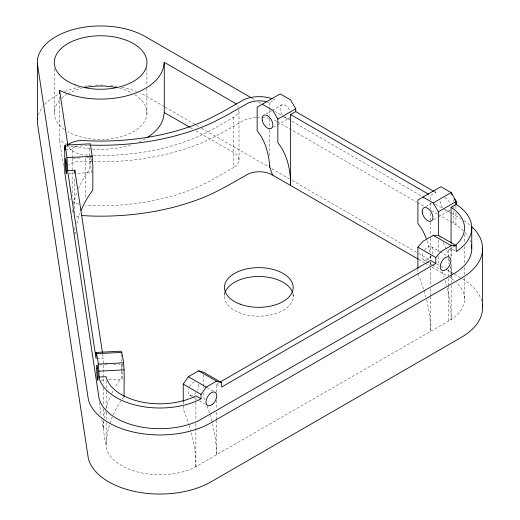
<?xml version="1.0" encoding="UTF-8"?>
<svg xmlns="http://www.w3.org/2000/svg" width="520" height="520" viewBox="0 0 520 520"><rect width="100%" height="100%" fill="white"/><g stroke="black" fill="none" stroke-linecap="round" stroke-linejoin="round"><path stroke-width="0.39" stroke-dasharray="2.6 1.95" d="M451.081 273.949L451.074 264.901M451.074 256.789L451.074 247.058M451.074 246.246L451.074 243.815M451.165 285.708L451.165 319.553L194.019 467.753A54.255 31.323 0 0 1 106.281 448.305L105.781 445.543L106.158 445.458L106.223 443.203A113.302 92.157 -8.6 0 1 112.34 416.962M72.157 157.697L72.169 149.513A10.588 6.11 0 0 1 76.297 145.828M448.611 257.368L448.611 250.114L451.503 248.306A54.282 31.343 0 0 0 453.291 247.033M238.999 160.017L238.999 109.785A18.096 10.446 0 0 1 233.701 117.176L214.506 128.251A161.031 92.97 0 0 1 93.015 155.383M266.201 101.634A18.057 10.426 0 0 1 268.32 102.239L269.711 102.772L274.697 99.671A25.311 14.612 0 0 0 273.351 99.112M266.253 113.861L271.765 110.676M272.161 110.448L281.808 104.877M273.553 127.173L276.998 125.184M277.29 125.015L289.4 118.027M233.701 117.176L233.701 167.408L214.506 178.483A161.031 92.97 0 0 1 92.216 205.589L85.54 205.186M435.812 191.067L435.812 192.491L430.697 195.448L430.697 201.897M425.626 206.758L431.529 203.353M433.407 219.811L437.541 217.425M438.23 217.022L449.248 210.659M216.508 392.171L216.508 384.118L218.614 382.902M448.611 250.114L451.165 248.638L454.948 250.816M451.094 274.651L451.081 278.233L451.503 278.512A54.282 31.343 0 0 1 454.142 280.449M66.378 146.698L89.706 145.516M65.507 149.91L72.157 149.578M72.742 158.308L79.84 157.95M86.145 157.631L90.877 157.391M68.79 173.725L91.656 172.569A7.598 0.539 87.1 0 1 90.695 164.3A7.598 0.539 87.1 0 1 91 157.534M96.85 358.332L103.259 358.013L103.259 383.799M100.087 364.988L107.185 364.631M113.49 364.312L119.802 363.994M100.867 380.166L105.599 379.932M108.752 379.769L122.948 379.054M88.173 144.93L89.72 145.028M92.216 155.357L85.54 154.953A19.922 11.499 0 0 1 68.692 147.102M91.644 161.623L81.783 161.155A17.843 10.303 0 0 0 68.296 165.237M59.579 96.915L59.579 140.667L66.144 143.416M276.764 121.401L274.697 120.354A25.311 14.612 0 0 0 272.656 119.535M434.415 191.685L435.812 192.491M252.155 98.28L254.963 99.898M258.472 101.927L261.281 103.552M274.625 111.254L283.751 116.526M284.453 116.928L291.48 120.984M292.182 121.388L422.078 196.385M435.422 204.087L443.846 208.956M444.548 209.358L450.873 213.005M451.575 213.415L460.7 218.68M277.453 121.752L416.507 202.033M417.209 202.436L424.931 206.895M431.256 210.548L437.574 214.194M438.276 214.597L449.514 221.084M450.216 221.494L455.943 224.868A61.523 35.516 0 0 1 463.502 230.874M431.223 246.675L439.485 251.446M439.887 251.68L447.753 256.224M164.385 106.704L145.424 95.758A63.33 36.562 0 0 0 140.498 93.197M165.087 107.107L195.982 124.943M196.683 125.353L198.79 126.568M201.597 128.187L268.307 166.699M271.817 168.727L289.367 178.861M292.182 180.486L417.865 253.052M418.568 253.455L429.806 259.942M436.826 263.998L444.548 268.457M447.356 270.075L453.681 273.728M454.382 274.131L461.403 278.187M423.631 259.818L426.387 261.411M426.784 261.644L431.899 264.596M432.588 264.992L439.478 268.97M190.229 127.53L193.031 129.155M195.839 130.774L233.701 152.633A18.096 10.446 0 0 1 233.701 167.408M418.788 259.493L424.392 262.724M425.094 263.133L429.995 265.961M432.062 267.15L447.07 275.821M449.8 277.394L451.165 278.187M216.508 384.118L220.344 386.334M207.116 387.66L213.603 391.404M189.482 395.005L192.238 396.598M192.634 396.825L197.061 399.38M199.524 400.803L205.725 404.385M102.655 353.997L103.259 358.013M59.579 140.667L63.681 167.707M99.249 402.441L101.316 416.084M101.803 419.296L105.781 445.543M196.034 466.85L195.669 457.821A113.302 65.416 60 0 0 191.048 431.841M464.51 234.397L464.51 243.263M464.51 246.487L464.51 264.219M464.51 267.436L464.51 274.69M464.51 277.914L464.51 298.87M455.943 205.784L455.943 208.962M455.943 212.94L455.943 224.868M453.726 199.986L453.726 201.611M453.726 206.479L453.726 208.104M453.726 211.347L453.726 223.522M451.165 248.638L451.165 257.498M451.165 263.945L451.165 275.23M451.165 276.036L451.165 282.483M448.611 258.173L448.611 263.815M448.611 269.451L448.611 285.571M448.611 286.377L448.611 321.029A54.282 31.343 0 0 0 456.508 282.49M438.373 240.188L438.373 253.123M438.373 256.353L438.373 262.008A113.302 65.416 60 0 1 439.53 264.823M430.697 202.703L430.697 209.15M430.697 213.181L430.697 221.234M430.697 222.04L430.697 234.936M430.697 238.16L430.697 252.668M430.697 255.892L430.697 259.11M430.697 262.067L430.697 266.903M430.697 267.709L430.697 285.435M430.697 288.659L430.697 295.913M430.697 296.719L430.697 331.37A113.302 65.416 60 0 0 426.615 299.858M417.898 268.983L417.898 273.019M293.137 293.696L293.137 297.388M269.711 102.772L269.711 109.2M269.711 109.999L269.711 115.622M269.711 118.84L269.711 129.279M269.711 130.084L269.711 155.785M224.471 292.89L224.471 297.388M216.508 400.231L216.508 409.097M216.508 412.321L216.508 419.575M216.508 420.381L216.508 455.032A113.302 65.416 60 0 0 212.076 422.123M203.71 374.66L203.71 385.684M203.71 386.471L203.71 388.043M203.71 392.769L203.71 397.495A113.302 65.416 60 0 1 204.874 400.303M195.897 397.481L195.897 401.544M195.897 402.356L195.897 420.231M195.897 423.481L195.897 466.772M183.242 401.44L183.242 409.312A113.302 65.416 60 0 1 188.747 424.106M146.9 67.964L146.9 85.787M146.9 88.66L146.9 114.147M121.29 354.425L121.29 363.318M121.29 364.124L121.29 370.591M121.29 371.397L121.29 377.865A113.302 92.157 -8.6 0 0 114.673 387.81M106.158 380.75L106.158 388.031M106.158 391.261L106.158 409.058M106.158 412.295L106.158 419.575M106.158 422.812L106.158 445.458M103.259 387.829L103.259 403.943M103.259 408.779L103.259 417.644M103.259 420.869L103.259 428.928A113.302 92.157 -8.6 0 1 103.617 421.551M89.706 148.707L89.706 156.689M89.706 157.488L89.706 169.455A113.302 92.157 -8.6 0 0 78.526 188.435M85.54 158.191L85.54 198.705M74.809 179.088L74.809 212.933M74.809 227.442L74.809 233.889M72.157 158.509L72.157 195.871M72.157 209.677L72.157 212.114L72.195 211.672A113.302 92.157 -8.6 0 1 72.377 210.197M54.386 68.776L54.386 114.147M38.311 115.135A63.33 36.562 0 0 1 42.79 106.737M44.727 104.442A63.33 36.562 0 0 1 58.617 94.257M64.773 91.474A63.33 36.562 0 0 1 79.502 87.145M84.253 86.294A63.33 36.562 0 0 1 90.734 85.495M95.856 85.15A63.33 36.562 0 0 1 105.424 85.15M110.552 85.495A63.33 36.562 0 0 1 117.033 86.294M121.784 87.145A63.33 36.562 0 0 1 136.513 91.474M237.62 105.788A18.096 10.446 0 0 1 238.381 107.081M145.438 138.606A63.343 36.576 0 0 1 139.204 141.758M130.865 144.885A63.343 36.576 0 0 1 90.734 148.87M90.005 148.798A63.343 36.576 0 0 1 72.625 145.548M78.969 204.107A19.922 11.499 0 0 1 73.411 201.806M70.603 199.725A19.922 11.499 0 0 1 69.531 198.562M134.738 94.647A46.319 26.741 0 0 1 132.704 132.048A46.319 26.741 0 0 1 67.886 131.657M64.642 129.578A46.319 26.741 0 0 1 59.371 100.607M61.795 98.183A46.319 26.741 0 0 1 67.21 94.237M67.886 93.834A46.319 26.741 0 0 1 81.802 88.316M119.483 88.316A46.319 26.741 0 0 1 131.995 93.06M465.043 232.511A61.523 35.516 0 0 1 468.215 236.782M470.048 240.344A61.523 35.516 0 0 1 470.717 242.164M255.989 117.462A25.311 14.612 0 0 0 243.88 120.354L221.982 132.802L208.826 139.646A171.906 99.249 0 0 1 93.99 161.688M256.646 117.416A25.311 14.612 0 0 1 261.274 117.377M262.594 117.462A25.311 14.612 0 0 1 268.976 118.45M462.722 278.967A72.377 41.789 0 0 1 481.709 301.197M464.009 220.675A72.377 41.789 0 0 1 469.872 224.965M417.898 273.832A113.302 65.416 60 0 1 423.859 290.03M424.079 290.739A113.302 65.416 60 0 1 425.9 297.063M207.038 405.938A113.302 65.416 60 0 1 209.671 413.693M209.892 414.401A113.302 65.416 60 0 1 211.894 421.428M103.961 418.606A113.302 92.157 -8.6 0 1 105.313 411.262M105.859 409.071A113.302 92.157 -8.6 0 1 110.422 396.143M111.735 393.334A113.302 92.157 -8.6 0 1 113.523 389.863M439.192 236.438A113.302 65.416 -60 0 1 440.369 238.03M443.235 242.625A113.302 65.416 -60 0 1 446.219 249.028M446.732 250.393A113.302 65.416 -60 0 1 448.519 256.126M449.241 259.142A113.302 65.416 -60 0 1 449.709 261.463M450.437 266.13A113.302 65.416 -60 0 1 451.074 273.819M426.985 240.675A113.302 65.416 -60 0 1 429.76 252.824M430.125 255.678A113.302 65.416 -60 0 1 430.443 259.155M430.606 262.002A113.302 65.416 -60 0 1 430.684 264.901M76.297 216.743A10.588 6.11 0 0 1 80.541 215.677M75.166 233.766A113.302 92.157 -8.6 0 1 75.322 232.297M76.856 223.477A113.302 92.157 -8.6 0 1 79.93 213.33M73.405 204.315A113.302 92.157 -8.6 0 1 77.07 191.99M113.256 414.837A113.302 92.157 -8.6 0 1 121.309 400.472M122.22 399.152A113.302 92.157 -8.6 0 1 124.124 396.559M189.196 425.516A113.302 65.416 60 0 1 190.853 431.138M442.208 271.869A113.302 65.416 60 0 1 443.885 276.803M444.977 280.325A113.302 65.416 60 0 1 446.368 285.246M447.083 288.041A113.302 65.416 60 0 1 451.165 319.553M122.824 378.911A7.598 0.539 87.1 0 1 121.986 370.779M121.927 369.226A7.598 0.539 87.1 0 1 122.064 364.065M122.284 364.019A7.598 0.539 87.1 0 1 122.824 367.575M91.267 158.776A7.598 0.539 87.1 0 1 91.656 162.532M289.75 117.722A7.598 4.388 60 0 1 284.291 116.994M282.243 114.764A7.598 4.388 60 0 1 281.606 104.988A7.598 4.388 60 0 1 289.75 110.428M290.517 112.599A7.598 4.388 60 0 1 290.661 113.308M449.95 210.073A7.598 4.388 60 0 1 444.691 209.775M442.624 207.714A7.598 4.388 60 0 1 440.122 200.265M444.841 197.555A7.598 4.388 60 0 1 450.034 203.463M424.463 250.166A7.598 4.388 -60 0 1 431.425 246.779A7.598 4.388 -60 0 1 431.971 254.501M431.223 255.899A7.598 4.388 -60 0 1 424.028 260.052A7.598 4.388 -60 0 1 423.28 252.226M198.731 384.222A7.598 4.388 -60 0 1 197.47 390.397M196.164 392.373A7.598 4.388 -60 0 1 189.878 395.232A7.598 4.388 -60 0 1 188.565 388.856M189.482 386.704A7.598 4.388 -60 0 1 194.591 381.836M292.929 293.93A34.379 19.851 0 0 1 258.206 316.192A34.379 19.851 0 0 1 224.848 293.241"/><path stroke-width="0.78" d="M451.074 243.003L451.081 207.317L456.209 204.36L456.209 201.513L451.165 192.602L440.934 186.693L417.898 199.986L417.898 223.6A113.302 65.416 -60 0 1 426.263 238.576M471.406 244.92A61.523 35.516 0 0 1 453.726 273.754L198.582 420.771A61.509 35.51 0 0 1 99.125 398.729L64.76 172.575L64.721 146.698L65.078 145.113L90.311 143.839L92.209 156.325L92.833 166.361L92.833 190.08A113.302 92.157 -8.6 0 0 81.049 210.477M236.165 104.176A18.096 10.446 0 0 0 233.701 102.401L164.287 62.322L163.209 68.237A63.343 36.576 0 0 1 66.144 93.184L59.579 90.434L59.579 93.672M164.287 62.322L164.287 112.554L163.209 118.469A63.343 36.576 0 0 1 147.401 137.423M65.072 148.649L64.766 149.948L64.766 146.776M417.898 268.171L417.898 247.156L423.02 241.248L433.251 235.339L438.373 235.339L456.209 245.635L453.85 245.681L453.726 246.175L456.209 245.635L456.209 251.544L457.002 251.017A61.523 35.516 0 0 0 457.002 204.886L456.209 204.36M183.242 401.44L183.242 384.118L188.357 376.727L198.594 370.819L203.71 372.294L221.624 382.635L221.624 387.069L435.812 263.406L435.812 257.498L440.934 251.589L451.165 245.681L453.85 245.681M221.624 382.635L216.508 381.16L206.271 387.069L201.025 394.381L201.025 398.814L198.582 400.088A61.509 35.51 0 0 1 99.125 378.047C98.761 369.525 98.553 360.633 96.051 352.463L121.29 351.188C125.56 365.82 123.715 381.491 124.124 396.559M433.713 191.282L295.744 111.624L290.628 114.582L290.628 185.497A113.302 65.416 -60 0 0 277.836 142.734L277.836 119.119L295.744 108.778L290.628 99.912L280.183 93.88L257.153 107.178L257.153 130.793A113.302 65.416 -60 0 1 269.581 164.944L269.711 167.031L272.506 175.032L418.087 259.09M423.02 197.035L433.251 202.943L451.165 192.602L451.932 194.818M438.373 235.417L438.373 211.809L456.209 201.513M220.019 382.09L430.697 260.455L435.812 263.406M65.078 145.113L66.969 157.599L92.209 156.325M66.969 157.599L67.594 170.593L74.809 170.222L102.414 352.391M96.681 353.672L121.921 352.397M98.26 364.078L123.494 362.804M98.95 371.156L124.124 369.889M98.95 377.065L106.158 376.701L106.281 377.39A54.255 31.323 0 0 0 194.019 396.832L195.897 395.856L201.025 398.814M82.089 215.572L91.267 216.034A179.153 103.434 0 0 0 213.389 193.128L226.967 186.069L248.3 173.908A18.057 10.426 0 0 1 270.283 173.908L272.506 175.032M290.628 114.582L428.597 194.233M251.453 97.877L145.424 36.66A63.343 36.576 0 0 0 77.942 28.372A63.343 36.576 0 0 0 37.382 60.6L37.401 123.013L88.387 458.809A72.377 41.789 0 0 0 137.508 492.011A72.377 41.789 0 0 0 211.055 481.819L461.403 337.279A72.377 41.789 0 0 0 482.378 304.454M262.269 104.228L272.714 110.26L277.836 119.119M433.251 235.339L451.165 245.681M417.898 247.156L435.812 257.498M164.287 112.554L189.527 127.127M198.594 370.819L216.508 381.16M188.357 376.727L206.271 387.069M183.242 384.118L201.025 394.381M451.081 207.317L451.503 207.597A54.282 31.343 0 0 1 455.748 245.024M433.251 202.943L438.373 211.809M59.579 90.434L67.775 144.515M67.594 170.593L96.051 358.378L96.051 352.463M37.401 63.921L88.387 399.711A72.377 41.789 0 0 0 137.508 432.913A72.377 41.789 0 0 0 211.055 422.721L461.403 278.181A72.377 41.789 0 0 0 471.939 226.805M482.599 248.638L482.599 307.73M471.744 227.948L471.744 248.638M455.943 201.013L455.943 204.984M454.851 199.011L454.851 200.109M295.744 108.778L295.744 111.624M269.711 165.419L269.711 167.031M74.809 170.222L74.809 172.64M37.401 119.698A63.33 36.562 0 0 1 37.59 118.17M68.972 144.417A63.343 36.576 0 0 1 67.541 143.93M84.799 87.614A46.319 26.741 0 0 1 116.487 87.614M266.201 101.634A18.057 10.426 0 0 0 248.3 102.992L226.967 115.148L213.389 122.213A179.153 103.434 0 0 1 91.267 145.119M67.314 145.386A17.843 10.303 0 0 1 81.783 140.472L91.644 140.94A171.906 99.249 0 0 0 208.826 118.956L221.982 112.119L243.88 99.671A25.311 14.612 0 0 1 271.947 98.612M225.056 292.558A34.379 19.851 0 0 1 258.804 276.497A34.379 19.851 0 0 1 292.552 292.558M75.413 84.942A46.319 26.741 0 0 0 146.9 63.915A46.319 26.741 0 0 0 79.612 38.681A46.319 26.741 0 0 0 75.413 84.942M96.662 368.368A7.598 0.539 87.1 0 0 97.65 380.296A7.598 0.539 87.1 0 0 97.65 369.551A7.598 0.539 87.1 0 0 96.662 368.368M65.37 161.883A7.598 0.539 87.1 0 0 66.365 173.817A7.598 0.539 87.1 0 0 66.365 163.066A7.598 0.539 87.1 0 0 65.37 161.883M262.236 120.166A7.598 4.388 60 0 0 271.089 128.596A7.598 4.388 60 0 0 269.152 116.968A7.598 4.388 60 0 0 262.236 120.166M422.351 213.018A7.598 4.388 60 0 0 431.34 221A7.598 4.388 60 0 0 428.942 209.235A7.598 4.388 60 0 0 422.351 213.018M446.654 269.126A7.598 4.388 -60 0 0 449.534 257.244A7.598 4.388 -60 0 0 440.427 264.739A7.598 4.388 -60 0 0 446.654 269.126M212.505 404.313A7.598 4.388 -60 0 0 215.384 392.431A7.598 4.388 -60 0 0 206.278 399.925A7.598 4.388 -60 0 0 212.505 404.313M240.078 304.128A34.379 19.851 0 0 0 293.137 288.522A34.379 19.851 0 0 0 243.197 269.796A34.379 19.851 0 0 0 240.078 304.128"/></g></svg>
